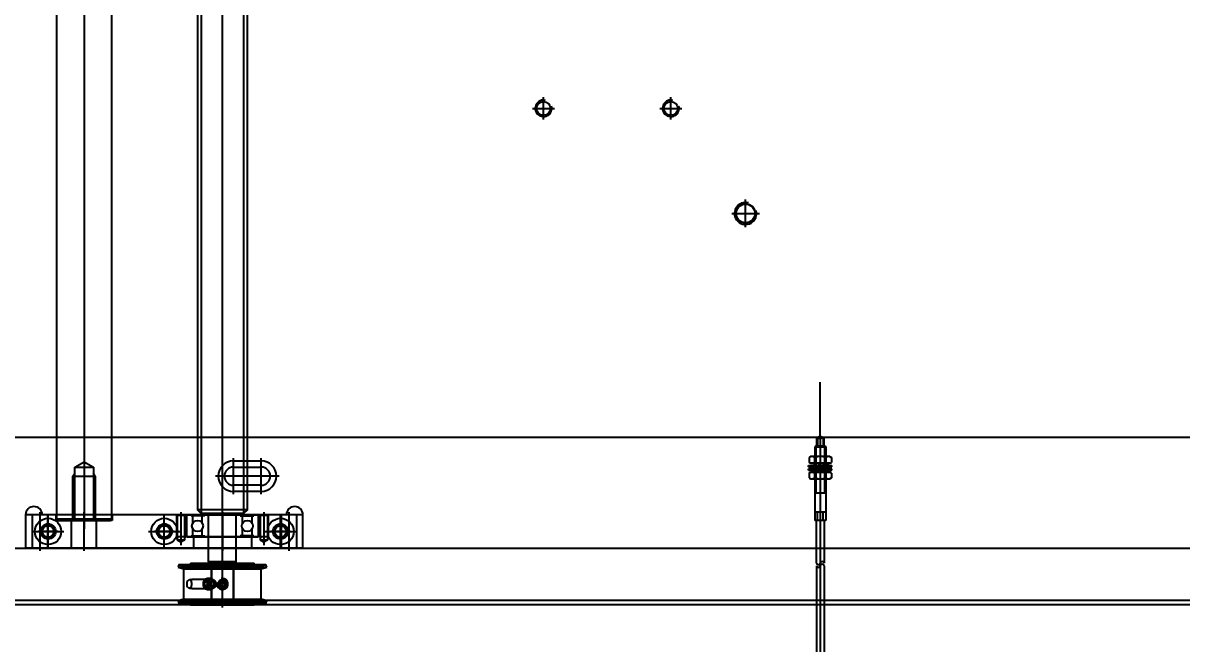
# Model space of a CAD drawing. Header units: inches. Extents: x 0 to 77285, y -118 to 40065.
# Drawn here: x 16241.6 to 16660.3, y 25359.9 to 25584.4 of the extents above; entities that cross this region are included whole.
import ezdxf

# ---------------------------------------------------------------- set-up
doc = ezdxf.new("R2010")
doc.units = ezdxf.units.IN
doc.header["$LTSCALE"] = 5
doc.header["$MEASUREMENT"] = 0
doc.layers.add('A', color=8, linetype='Continuous')
doc.styles.add('SCI', font='')
doc.styles.get('SCI').set_extended_font_data('Gulim')
doc.dimstyles.new('SCH', dxfattribs={"dimtxt": 2.5, "dimasz": 2, "dimexe": 1.25, "dimexo": 0.625, "dimtad": 1, "dimdec": 8, "dimtxsty": 'SCI', "dimcen": 2.5, "dimclrd": 4, "dimclre": 4, "dimclrt": 7, "dimadec": 8, "dimazin": 2, "dimtfac": 1, "dimtdec": 8, "dimtmove": 0, "dimatfit": 3, "dimfxl": 1, "dimarcsym": 0})

# ---------------------------------------------------------------- blocks, each defined once
blk = doc.blocks.new('A$Cc399747e')
for p, q in [((753.81, 842), (753.81, 956.48)), ((752.41, 888.44), (752.41, 926.48)), ((755.21, 888.44), (755.21, 926.48)), ((954.06, 902.02), (953.8, 901.05)), ((985.8, 901.05), (953.8, 901.05)), ((953.8, 901.05), (955.85, 900.5)), ((954.06, 902.02), (955.98, 901.5)), ((985.54, 902.02), (954.06, 902.02)), ((983.74, 900.5), (955.85, 900.5)), ((955.85, 900.5), (955.85, 889.5)), ((983.61, 901.5), (955.98, 901.5)), ((981.3, 902.5), (958.3, 902.5)), ((958.3, 902.5), (958.3, 902.02)), ((958.3, 902.02), (958.3, 901.5)), ((965.8, 902.5), (965.8, 887.5)), ((965.8, 901), (966.3, 901.5)), ((965.8, 887.5), (965.8, 901)), ((973.8, 901), (965.8, 901)), ((966.3, 901.5), (973.3, 901.5)), ((969.8, 903.25), (969.8, 886.75)), ((973.3, 901.5), (973.8, 901)), ((973.8, 887.5), (973.8, 902.5)), ((973.8, 901), (973.8, 887.5)), ((981.3, 902.02), (981.3, 902.5)), ((981.3, 901.5), (981.3, 902.02)), ((983.61, 901.5), (985.54, 902.02)), ((983.74, 900.5), (985.8, 901.05)), ((983.74, 900.5), (983.74, 889.5)), ((985.8, 901.05), (985.54, 902.02)), ((968.6, 896.09), (968.43, 895.87)), ((968.65, 896.15), (968.6, 896.09)), ((968.71, 896.2), (968.65, 896.15)), ((968.8, 896.27), (968.71, 896.2)), ((968.85, 896.32), (968.8, 896.27)), ((969.8, 896.15), (968.8, 895.58)), ((968.89, 896.34), (968.85, 896.32)), ((968.89, 896.34), (968.95, 896.38)), ((968.95, 896.38), (969.02, 896.42)), ((969.02, 896.42), (969.1, 896.46)), ((969.1, 896.46), (969.2, 896.51)), ((969.2, 896.51), (969.29, 896.54)), ((969.29, 896.54), (969.4, 896.57)), ((969.4, 896.57), (969.44, 896.58)), ((969.44, 896.58), (969.49, 896.59)), ((969.49, 896.59), (969.51, 896.59)), ((969.65, 896.61), (969.51, 896.59)), ((969.8, 896.62), (969.65, 896.61)), ((969.95, 896.61), (969.8, 896.62)), ((970.8, 895.58), (969.8, 896.15)), ((970.09, 896.59), (969.95, 896.61)), ((970.09, 896.59), (970.14, 896.58)), ((970.14, 896.58), (970.19, 896.57)), ((970.19, 896.57), (970.2, 896.57)), ((970.2, 896.57), (970.31, 896.54)), ((970.31, 896.54), (970.42, 896.5)), ((970.42, 896.5), (970.51, 896.46)), ((970.51, 896.46), (970.59, 896.41)), ((970.59, 896.41), (970.65, 896.38)), ((970.65, 896.38), (970.71, 896.34)), ((970.74, 896.32), (970.71, 896.34)), ((970.79, 896.28), (970.74, 896.32)), ((970.87, 896.21), (970.79, 896.28)), ((970.94, 896.15), (970.87, 896.21)), ((971, 896.09), (970.94, 896.15)), ((971.13, 895.93), (971, 896.09)), ((971.26, 895.69), (971.13, 895.93)), ((972.31, 895.74), (972.42, 895.96)), ((972.42, 895.96), (972.56, 896.16)), ((972.56, 896.16), (972.71, 896.33)), ((972.71, 896.33), (972.79, 896.41)), ((972.79, 896.41), (972.87, 896.47)), ((972.87, 896.47), (972.95, 896.53)), ((973.33, 896.63), (972.9, 896.02)), ((972.95, 896.53), (973.04, 896.57)), ((973.04, 896.57), (973.18, 896.61)), ((973.18, 896.61), (973.26, 896.62)), ((980.91, 896.62), (973.26, 896.62)), ((973.26, 896.62), (973.32, 896.62)), ((973.26, 896.62), (973.26, 896.62)), ((973.32, 896.62), (973.43, 896.58)), ((973.43, 896.58), (973.53, 896.5)), ((973.53, 896.5), (973.6, 896.38)), ((973.6, 896.38), (973.67, 896.23)), ((973.67, 896.23), (973.71, 896.05)), ((973.71, 896.05), (973.74, 895.82)), ((975.49, 897), (973.91, 897)), ((974.06, 895.58), (974.56, 896.15)), ((974.56, 896.15), (975.86, 896.15)), ((974.56, 896.15), (975.06, 895.58)), ((975.36, 895.58), (975.86, 896.15)), ((975.86, 896.15), (976.36, 895.58)), ((976.31, 896.28), (976.06, 896.63)), ((980.76, 896.59), (980.74, 896.58)), ((980.74, 896.58), (980.74, 896.58)), ((980.75, 896.57), (980.79, 896.54)), ((980.76, 896.59), (980.84, 896.61)), ((980.79, 896.54), (980.85, 896.5)), ((980.84, 896.61), (980.91, 896.62)), ((980.85, 896.5), (980.93, 896.46)), ((980.91, 896.62), (980.91, 896.62)), ((980.91, 896.62), (980.98, 896.61)), ((980.93, 896.46), (981.02, 896.41)), ((980.98, 896.61), (981.06, 896.59)), ((981.02, 896.41), (981.11, 896.38)), ((981.1, 896.58), (981.06, 896.59)), ((981.06, 896.59), (981.06, 896.59)), ((981.07, 895.69), (981.15, 895.93)), ((981.15, 896.57), (981.1, 896.58)), ((981.11, 896.38), (981.21, 896.34)), ((981.29, 896.54), (981.15, 896.57)), ((981.15, 895.93), (981.23, 896.09)), ((981.25, 896.32), (981.21, 896.34)), ((981.23, 896.09), (981.26, 896.15)), ((981.28, 896.28), (981.25, 896.32)), ((981.26, 896.15), (981.28, 896.21)), ((981.28, 896.25), (981.28, 896.28)), ((981.28, 896.21), (981.28, 896.25)), ((981.44, 896.51), (981.29, 896.54)), ((981.61, 896.46), (981.44, 896.51)), ((981.78, 896.42), (981.61, 896.46)), ((981.95, 896.38), (981.78, 896.42)), ((982.11, 896.34), (981.95, 896.38)), ((982.11, 896.34), (982.2, 896.32)), ((982.2, 896.32), (982.28, 896.27)), ((982.28, 896.27), (982.36, 896.2)), ((982.36, 896.2), (982.4, 896.15)), ((982.4, 896.15), (982.43, 896.09)), ((982.43, 896.09), (982.5, 895.87)), ((967.7, 895), (971.9, 895)), ((968.22, 895.37), (968.18, 895.1)), ((968.18, 895.1), (968.19, 894.83)), ((968.19, 894.83), (968.24, 894.56)), ((968.3, 895.63), (968.22, 895.37)), ((968.24, 894.56), (968.33, 894.31)), ((968.43, 895.87), (968.3, 895.63)), ((968.33, 894.31), (968.47, 894.07)), ((968.47, 894.07), (968.6, 893.91)), ((968.6, 893.91), (968.66, 893.85)), ((968.66, 893.85), (968.72, 893.79)), ((968.72, 893.79), (968.8, 893.72)), ((968.8, 894.42), (968.8, 895.58)), ((968.8, 894.42), (969.8, 893.85)), ((968.8, 893.72), (968.86, 893.68)), ((968.86, 893.68), (968.89, 893.66)), ((968.94, 893.62), (968.89, 893.66)), ((969, 893.59), (968.94, 893.62)), ((969.08, 893.54), (969, 893.59)), ((969.18, 893.5), (969.08, 893.54)), ((969.28, 893.46), (969.18, 893.5)), ((969.4, 893.43), (969.28, 893.46)), ((969.41, 893.43), (969.4, 893.43)), ((969.45, 893.42), (969.41, 893.43)), ((969.51, 893.41), (969.45, 893.42)), ((969.51, 893.41), (969.65, 893.39)), ((969.65, 893.39), (969.79, 893.38)), ((969.79, 893.38), (969.94, 893.39)), ((969.8, 893.85), (970.8, 894.42)), ((969.94, 893.39), (970.09, 893.41)), ((970.11, 893.41), (970.09, 893.41)), ((970.15, 893.42), (970.11, 893.41)), ((970.2, 893.43), (970.15, 893.42)), ((970.3, 893.46), (970.2, 893.43)), ((970.4, 893.49), (970.3, 893.46)), ((970.49, 893.54), (970.4, 893.49)), ((970.58, 893.58), (970.49, 893.54)), ((970.65, 893.62), (970.58, 893.58)), ((970.71, 893.66), (970.65, 893.62)), ((970.71, 893.66), (970.74, 893.68)), ((970.74, 893.68), (970.8, 893.73)), ((970.8, 894.42), (970.8, 895.58)), ((970.8, 893.73), (970.89, 893.8)), ((970.89, 893.8), (970.94, 893.85)), ((970.94, 893.85), (971, 893.91)), ((971, 893.91), (971.16, 894.13)), ((971.16, 894.13), (971.29, 894.37)), ((971.36, 895.44), (971.26, 895.69)), ((971.29, 894.37), (971.37, 894.63)), ((971.41, 895.17), (971.36, 895.44)), ((971.37, 894.63), (971.41, 894.9)), ((971.41, 894.9), (971.41, 895.17)), ((972.15, 895), (972.17, 895.26)), ((972.15, 894.93), (972.15, 895)), ((972.17, 894.79), (972.15, 894.93)), ((972.17, 895.26), (972.23, 895.51)), ((972.18, 894.7), (972.17, 894.79)), ((972.19, 894.65), (972.18, 894.7)), ((972.22, 894.51), (972.19, 894.65)), ((972.26, 894.39), (972.22, 894.51)), ((972.23, 895.51), (972.31, 895.74)), ((972.31, 894.26), (972.26, 894.39)), ((972.37, 894.14), (972.31, 894.26)), ((972.5, 893.92), (972.37, 894.14)), ((972.64, 893.74), (972.5, 893.92)), ((972.79, 893.59), (972.64, 893.74)), ((972.94, 893.48), (972.79, 893.59)), ((972.9, 893.98), (973.33, 893.37)), ((973.08, 893.41), (972.94, 893.48)), ((973.23, 893.38), (973.08, 893.41)), ((973.26, 893.38), (973.23, 893.38)), ((973.35, 893.39), (973.26, 893.38)), ((973.26, 893.38), (980.91, 893.38)), ((973.41, 893.41), (973.35, 893.39)), ((973.47, 893.45), (973.41, 893.41)), ((973.52, 893.49), (973.47, 893.45)), ((973.56, 893.55), (973.52, 893.49)), ((973.61, 893.62), (973.56, 893.55)), ((973.64, 893.69), (973.61, 893.62)), ((973.69, 893.87), (973.64, 893.69)), ((973.73, 894.07), (973.69, 893.87)), ((973.75, 894.29), (973.73, 894.07)), ((973.74, 895.82), (973.75, 895.7)), ((973.75, 895.7), (973.76, 895.57)), ((973.77, 894.52), (973.75, 894.29)), ((973.76, 895.57), (973.77, 895.44)), ((973.77, 895.44), (973.77, 895.3)), ((973.77, 895.3), (973.77, 895.03)), ((973.77, 895.03), (973.77, 894.9)), ((973.77, 894.9), (973.77, 894.76)), ((973.77, 894.76), (973.77, 894.52)), ((973.91, 893), (975.49, 893)), ((974.06, 894.42), (974.06, 895.58)), ((974.06, 895.58), (976.36, 895.58)), ((974.56, 893.85), (974.06, 894.42)), ((974.06, 894.42), (976.36, 894.42)), ((975.06, 894.42), (974.56, 893.85)), ((974.56, 893.85), (975.86, 893.85)), ((975.06, 895.58), (975.06, 894.42)), ((975.36, 894.42), (975.36, 895.58)), ((975.86, 893.85), (975.36, 894.42)), ((976.36, 894.42), (975.86, 893.85)), ((976.06, 893.37), (976.31, 893.72)), ((976.36, 894.42), (976.36, 895.58)), ((980.74, 893.42), (980.74, 893.42)), ((980.74, 893.42), (980.76, 893.41)), ((980.79, 893.46), (980.75, 893.43)), ((980.76, 893.41), (980.76, 893.41)), ((980.84, 893.39), (980.76, 893.41)), ((980.84, 893.49), (980.79, 893.46)), ((980.92, 893.54), (980.84, 893.49)), ((980.91, 893.38), (980.84, 893.39)), ((980.92, 893.38), (980.91, 893.38)), ((981, 893.58), (980.92, 893.54)), ((980.99, 893.39), (980.92, 893.38)), ((980.98, 894.9), (980.99, 895.17)), ((981.01, 894.63), (980.98, 894.9)), ((980.99, 895.17), (981.02, 895.44)), ((981.06, 893.41), (980.99, 893.39)), ((981.1, 893.62), (981, 893.58)), ((981.06, 894.37), (981.01, 894.63)), ((981.02, 895.44), (981.07, 895.69)), ((981.13, 894.13), (981.06, 894.37)), ((981.06, 893.41), (981.09, 893.42)), ((981.09, 893.42), (981.13, 893.43)), ((981.21, 893.66), (981.1, 893.62)), ((981.23, 893.91), (981.13, 894.13)), ((981.13, 893.43), (981.15, 893.43)), ((981.15, 893.43), (981.31, 893.46)), ((981.21, 893.66), (981.25, 893.68)), ((981.26, 893.85), (981.23, 893.91)), ((981.25, 893.68), (981.28, 893.73)), ((981.27, 893.8), (981.26, 893.85)), ((981.28, 893.75), (981.27, 893.8)), ((981.28, 893.73), (981.28, 893.75)), ((981.31, 893.46), (981.47, 893.5)), ((981.47, 893.5), (981.64, 893.54)), ((981.64, 893.54), (981.81, 893.59)), ((981.81, 893.59), (981.96, 893.62)), ((981.96, 893.62), (982.11, 893.66)), ((982.19, 893.68), (982.11, 893.66)), ((982.27, 893.72), (982.19, 893.68)), ((982.35, 893.79), (982.27, 893.72)), ((982.4, 893.85), (982.35, 893.79)), ((982.43, 893.91), (982.4, 893.85)), ((982.48, 894.07), (982.43, 893.91)), ((982.54, 894.31), (982.48, 894.07)), ((982.5, 895.87), (982.55, 895.63)), ((982.55, 894.34), (982.54, 894.31)), ((982.55, 895.63), (982.56, 895.57)), ((982.56, 894.43), (982.55, 894.34)), ((982.56, 895.57), (982.59, 895.37)), ((982.58, 894.56), (982.56, 894.43)), ((982.59, 894.7), (982.58, 894.56)), ((982.59, 895.37), (982.59, 895.31)), ((982.59, 895.31), (982.6, 895.1)), ((982.6, 894.83), (982.59, 894.7)), ((982.6, 895.1), (982.6, 894.83)), ((955.85, 889.5), (953.8, 888.95)), ((985.8, 888.95), (953.8, 888.95)), ((953.8, 888.95), (954.06, 887.98)), ((955.98, 888.5), (954.06, 887.98)), ((985.54, 887.98), (954.06, 887.98)), ((983.74, 889.5), (955.85, 889.5)), ((983.61, 888.5), (955.98, 888.5)), ((958.3, 888.5), (958.3, 887.98)), ((958.3, 887.98), (958.3, 887.5)), ((981.3, 887.98), (981.3, 888.5)), ((981.3, 887.5), (981.3, 887.98)), ((985.54, 887.98), (983.61, 888.5)), ((985.8, 888.95), (983.74, 889.5)), ((985.54, 887.98), (985.8, 888.95)), ((752.41, 872), (752.41, 887.46)), ((755.21, 887.46), (755.21, 872)), ((981.3, 887.5), (958.3, 887.5)), ((964.8, 887), (965.3, 887.5)), ((964.8, 887), (974.8, 887)), ((964.8, 887), (964.8, 869.5)), ((965.3, 887.5), (974.3, 887.5)), ((973.8, 887.5), (965.8, 887.5)), ((974.3, 887.5), (974.8, 887)), ((974.8, 887), (974.8, 869.5)), ((1447.8, 882), (400.8, 882)), ((940.7, 882), (940.7, 870)), ((940.8, 882), (940.8, 870)), ((940.8, 882), (1040.8, 882)), ((940.8, 882), (940.8, 870)), ((940.8, 882), (1040.8, 882)), ((943.05, 870), (943.05, 882)), ((945.8, 869), (945.8, 883)), ((948.55, 870), (948.55, 882)), ((948.8, 881.75), (948.8, 870.25)), ((948.8, 879.5), (948.8, 872.5)), ((948.8, 879.5), (948.8, 872.5)), ((953.55, 879.2), (954.8, 879.92)), ((953.55, 870.25), (953.55, 879.2)), ((953.55, 879.2), (956.05, 879.2)), ((954.8, 869), (954.8, 880.92)), ((954.8, 879.92), (956.05, 879.2)), ((956.05, 879.2), (956.05, 870.25)), ((959.3, 878), (959.3, 882)), ((969.8, 869), (969.8, 883)), ((980.3, 878), (980.3, 882)), ((983.55, 879.2), (984.8, 879.92)), ((983.55, 870.25), (983.55, 879.2)), ((983.55, 879.2), (986.05, 879.2)), ((984.8, 869), (984.8, 880.92)), ((984.8, 879.92), (986.05, 879.2)), ((986.05, 879.2), (986.05, 870.25)), ((990.8, 881.75), (990.8, 870.25)), ((990.8, 879.5), (990.8, 872.5)), ((990.8, 879.5), (990.8, 872.5)), ((1015.3, 882), (1015.3, 872)), ((1019.8, 883), (1019.8, 869)), ((1024.3, 882), (1024.3, 872)), ((1032.8, 881.75), (1032.8, 870.25)), ((1032.8, 879.5), (1032.8, 872.5)), ((1032.8, 879.5), (1032.8, 872.5)), ((1033.05, 870), (1033.05, 882)), ((1035.8, 869), (1035.8, 883)), ((1038.55, 870), (1038.55, 882)), ((1040.8, 882), (1040.8, 870)), ((1040.8, 882), (1040.8, 870)), ((1040.9, 870), (1040.9, 882)), ((954.55, 876), (943.05, 876)), ((952.3, 876), (945.3, 876)), ((945.3, 876), (952.3, 876)), ((953.3, 878), (953.55, 878.43)), ((953.3, 870), (953.3, 878)), ((953.3, 878), (956.3, 878)), ((956.3, 878), (956.05, 878.43)), ((956.3, 878), (956.3, 870)), ((956.8, 870), (956.8, 878)), ((956.8, 878), (982.8, 878)), ((956.8, 877.7), (956.8, 870.3)), ((982.5, 878), (957.1, 878)), ((958.5, 878), (958.5, 877.63)), ((958.5, 877.91), (958.5, 877.63)), ((958.5, 877.91), (963.4, 877.91)), ((958.5, 877.63), (963.4, 877.63)), ((959.07, 877.63), (959.07, 875.01)), ((962.51, 877.63), (962.51, 875.03)), ((963.4, 878), (963.4, 877.63)), ((963.4, 877.91), (963.4, 877.63)), ((964.8, 877.7), (964.8, 870.3)), ((969.8, 879), (969.8, 869)), ((974.8, 877.7), (974.8, 870.3)), ((976.2, 878), (976.2, 877.63)), ((976.2, 877.91), (976.2, 877.63)), ((981.1, 877.91), (976.2, 877.91)), ((981.1, 877.63), (976.2, 877.63)), ((977.08, 877.63), (977.08, 875.03)), ((980.52, 877.63), (980.52, 875.01)), ((981.1, 878), (981.1, 877.63)), ((981.1, 877.91), (981.1, 877.63)), ((982.8, 870), (982.8, 878)), ((982.8, 877.7), (982.8, 870.3)), ((983.3, 878), (983.55, 878.43)), ((983.3, 870), (983.3, 878)), ((983.3, 878), (986.3, 878)), ((996.55, 876), (985.05, 876)), ((986.3, 878), (986.05, 878.43)), ((986.3, 878), (986.3, 870)), ((994.3, 876), (987.3, 876)), ((987.3, 876), (994.3, 876)), ((1019.8, 137), (1019.8, 875)), ((1038.55, 876), (1027.05, 876)), ((1036.3, 876), (1029.3, 876)), ((1029.3, 876), (1036.3, 876)), ((751.81, 872), (755.81, 872)), ((751.81, 845.4), (751.81, 872)), ((752.81, 869), (752.81, 872)), ((754.81, 872), (754.81, 869)), ((755.81, 845.4), (755.81, 872)), ((959.07, 872.99), (959.07, 870.37)), ((962.51, 872.97), (962.51, 870.37)), ((977.08, 872.97), (977.08, 870.37)), ((980.52, 872.99), (980.52, 870.37)), ((1009.7, 870), (1009.7, 872)), ((1009.7, 872), (1029.9, 872)), ((1010.3, 872), (1009.8, 871.5)), ((1009.8, 871.5), (1029.8, 871.5)), ((1009.8, 871.5), (1009.8, 140.5)), ((1029.3, 872), (1010.3, 872)), ((1016.42, 871.38), (1015.8, 872)), ((1015.8, 856), (1015.8, 872)), ((1023.17, 871.38), (1016.42, 871.38)), ((1016.42, 852.8), (1016.42, 871.38)), ((1023.8, 872), (1023.17, 871.38)), ((1023.17, 871.38), (1023.17, 852.8)), ((1023.8, 872), (1023.8, 856)), ((1029.8, 871.5), (1029.3, 872)), ((1029.8, 140.5), (1029.8, 871.5)), ((1029.9, 872), (1029.9, 870)), ((751.81, 869), (755.81, 869)), ((940.8, 870), (1040.8, 870)), ((940.8, 870), (1040.8, 870)), ((946.7, 870), (1034.9, 870)), ((953.3, 870), (953.55, 870.25)), ((953.55, 870.25), (956.05, 870.25)), ((956.05, 870.25), (956.3, 870)), ((982.5, 870), (957.1, 870)), ((958.5, 870.37), (958.5, 870.09)), ((963.4, 870.37), (958.5, 870.37)), ((958.5, 870.37), (958.5, 870)), ((963.4, 870.09), (958.5, 870.09)), ((960.8, 868.15), (962.15, 869.5)), ((960.8, 868.15), (960.8, 148.85)), ((960.8, 868.15), (978.8, 868.15)), ((962.15, 147.5), (962.15, 869.5)), ((962.15, 869.5), (977.44, 869.5)), ((963.4, 870.37), (963.4, 870)), ((963.4, 870.37), (963.4, 870.09)), ((976.2, 870.37), (976.2, 870)), ((976.2, 870.37), (976.2, 870.09)), ((976.2, 870.37), (981.1, 870.37)), ((976.2, 870.09), (981.1, 870.09)), ((977.44, 147.5), (977.44, 869.5)), ((977.44, 869.5), (978.8, 868.15)), ((978.8, 148.85), (978.8, 868.15)), ((981.1, 870.37), (981.1, 870.09)), ((981.1, 870.37), (981.1, 870)), ((983.3, 870), (983.55, 870.25)), ((983.55, 870.25), (986.05, 870.25)), ((986.05, 870.25), (986.3, 870)), ((955.8, 862.5), (955.8, 849.5)), ((960.8, 862.5), (960.8, 849.5)), ((965.8, 862.5), (965.8, 849.5)), ((755.81, 862), (751.81, 862)), ((752.21, 845), (752.21, 862)), ((755.41, 845), (755.41, 862)), ((955.8, 861.5), (965.8, 861.5)), ((955.8, 859.3), (965.8, 859.3)), ((749.77, 856.66), (750.31, 856.98)), ((749.77, 854.89), (749.77, 856.66)), ((749.77, 854.89), (750.31, 854.58)), ((757.31, 856.98), (750.31, 856.98)), ((757.31, 854.58), (750.31, 854.58)), ((751.87, 854.45), (750.65, 852.7)), ((751.79, 854.58), (751.79, 856.66)), ((753.57, 854.45), (752.35, 852.7)), ((755.27, 854.45), (754.05, 852.7)), ((756.97, 854.45), (755.75, 852.7)), ((755.83, 854.58), (755.83, 856.66)), ((757.85, 856.66), (757.31, 856.98)), ((757.85, 854.89), (757.31, 854.58)), ((757.85, 854.89), (757.85, 856.66)), ((949.3, 856), (972.3, 856)), ((1015.8, 856), (1016.42, 854.92)), ((1023.8, 856), (1015.8, 856)), ((1023.8, 856), (1023.17, 854.92)), ((758.06, 853.8), (749.56, 853.8)), ((749.56, 853.8), (749.56, 853.35)), ((758.06, 853.35), (749.56, 853.35)), ((758.06, 852.58), (749.56, 852.58)), ((749.56, 852.58), (749.56, 852.13)), ((758.06, 852.13), (749.56, 852.13)), ((750.31, 851.35), (749.77, 851.04)), ((749.77, 849.26), (749.77, 851.04)), ((750.31, 851.35), (757.31, 851.35)), ((751.87, 853.22), (750.65, 851.48)), ((751.79, 849.26), (751.79, 851.35)), ((753.57, 853.22), (752.35, 851.48)), ((755.27, 853.22), (754.07, 851.5)), ((756.97, 853.22), (755.76, 851.5)), ((755.83, 849.26), (755.83, 851.35)), ((757.31, 851.35), (757.85, 851.04)), ((757.85, 849.26), (757.85, 851.04)), ((758.06, 853.8), (758.06, 853.35)), ((758.06, 852.58), (758.06, 852.13)), ((965.8, 852.7), (955.8, 852.7)), ((965.8, 850.5), (955.8, 850.5)), ((1019.8, 850.85), (1016.42, 852.8)), ((1023.17, 852.8), (1016.42, 852.8)), ((1023.17, 852.8), (1019.8, 850.85)), ((750.31, 848.95), (749.77, 849.26)), ((750.31, 848.95), (757.31, 848.95)), ((757.31, 848.95), (757.85, 849.26)), ((405.8, 842), (1442.8, 842)), ((755.81, 845.4), (751.81, 845.4)), ((752.21, 845), (751.81, 845.4)), ((755.41, 845), (752.21, 845)), ((752.51, 842.2), (752.51, 845)), ((755.11, 842.2), (752.51, 842.2)), ((752.51, 842.2), (752.71, 842)), ((754.91, 842), (752.71, 842)), ((752.77, 842), (752.77, 845)), ((753.81, 842), (753.81, 822)), ((754.85, 842), (754.85, 845)), ((755.11, 842.2), (754.91, 842)), ((755.11, 842.2), (755.11, 845)), ((755.41, 845), (755.81, 845.4))]:
    blk.add_line(p, q)
at = {"ltscale": 5}
for p, q in [((258.29, 902.6), (1573.29, 902.6)), ((258.29, 901), (1573.29, 901)), ((780.79, 766), (780.79, 756)), ((785.79, 761), (775.79, 761)), ((807.79, 727), (807.79, 719)), ((853.79, 727), (853.79, 719)), ((811.79, 723), (803.79, 723)), ((857.79, 723), (849.79, 723))]:
    blk.add_line(p, q, dxfattribs=at)
at = {"ltscale": 3}
blk.add_line((969.8, 903.5), (969.8, 95.5), dxfattribs=at)
for centre, radius in [((969.8, 895), 1.25), ((969.8, 895), 1), ((948.8, 876), 4.75), ((990.8, 876), 4.75), ((1032.8, 876), 4.75), ((948.8, 876), 2.75), ((948.8, 876), 2.16), ((948.8, 876), 2.1), ((948.8, 876), 2.1), ((960.8, 874), 2), ((978.8, 874), 2), ((990.8, 876), 2.75), ((990.8, 876), 2.16), ((990.8, 876), 2.1), ((990.8, 876), 2.1), ((1032.8, 876), 2.75), ((1032.8, 876), 2.16), ((1032.8, 876), 2.1), ((1032.8, 876), 2.1), ((753.81, 842), 0.5)]:
    blk.add_circle(centre, radius)
at = {"ltscale": 5}
for centre, radius in [((780.79, 761), 3.48), ((780.79, 761), 3.38), ((807.79, 723), 2.5), ((853.79, 723), 2.5)]:
    blk.add_circle(centre, radius, dxfattribs=at)
for centre, radius, start, end in [((969.8, 895), 2, 345, 285), ((969.8, 895), 1.57, 345, 285), ((753.11, 888.58), 0.714, 191.3805, 348.6195), ((754.51, 888.29), 0.714, 11.3805, 168.6195), ((754.51, 887.32), 0.714, 11.3805, 168.6195), ((753.11, 887.6), 0.714, 191.3805, 348.6195), ((948.8, 876), 2.5, 255, 195), ((948.8, 876), 2.5, 345, 285), ((957.1, 877.7), 0.3, 90, 180), ((964.5, 877.7), 0.3, 0, 90), ((975.1, 877.7), 0.3, 90, 180), ((982.5, 877.7), 0.3, 0, 90), ((990.8, 876), 2.5, 255, 195), ((990.8, 876), 2.5, 345, 285), ((1032.8, 876), 2.5, 255, 195), ((1032.8, 876), 2.5, 345, 285), ((943.7, 870), 3, 180, 0), ((957.1, 870.3), 0.3, 180, 270), ((964.5, 870.3), 0.3, 270, 0), ((975.1, 870.3), 0.3, 180, 270), ((982.5, 870.3), 0.3, 270, 0), ((1037.9, 870), 3, 180, 0), ((955.8, 856), 5.5, 90, 270), ((955.8, 856), 3.3, 90, 270), ((965.8, 856), 5.5, 270, 90), ((965.8, 856), 3.3, 270, 90), ((750.78, 855.19), 1.79, 55.6165, 115.6171), ((750.78, 856.36), 1.79, 244.3829, 304.3835), ((753.81, 850.29), 6.69, 72.4128, 107.587), ((753.81, 861.26), 6.69, 252.413, 287.5872), ((756.84, 855.19), 1.79, 64.3831, 124.3833), ((756.84, 856.36), 1.79, 235.6167, 295.6169), ((750.78, 849.56), 1.79, 55.6156, 115.6184), ((753.81, 844.66), 6.69, 72.412, 107.5881), ((756.84, 849.56), 1.79, 64.3821, 124.3845), ((750.78, 850.74), 1.79, 244.3816, 304.3844), ((753.81, 855.64), 6.69, 252.4119, 287.588), ((756.84, 850.74), 1.79, 235.6155, 295.6179)]:
    blk.add_arc(centre, radius, start, end)
for centre, radius in [((780.79, 761), 4), ((807.79, 723), 3), ((853.79, 723), 3)]:
    blk.add_arc(centre, radius, 255, 195, dxfattribs=at)
for centre, major_axis in [((973.26, 895), (0, 1.25)), ((973.91, 895), (0, 2)), ((974.56, 895), (0, 1)), ((975.49, 895), (0, 2)), ((975.86, 895), (0, 1.57))]:
    blk.add_ellipse(centre, major_axis=major_axis, ratio=0.5)
blk = doc.blocks.new('*D366')
at = {"color": 4, "lineweight": -2, "transparency": 16777216}
for p, q in [((12554.65, 23925.55), (12554.65, 28076.14)), ((17979.65, 23925.05), (17979.65, 28076.14)), ((12714.65, 27976.14), (17819.65, 27976.14))]:
    blk.add_line(p, q, dxfattribs=at)
at = {"color": 4, "transparency": 16777216}
for points in [[(12714.65, 28002.81), (12714.65, 27949.48), (12554.65, 27976.14)], [(17819.65, 28002.81), (17819.65, 27949.48), (17979.65, 27976.14)]]:
    blk.add_solid(points, dxfattribs=at)
at = {"layer": 'Defpoints', "color": 0, "transparency": 16777216}
for p in [(17979.65, 27976.14), (12554.65, 23875.55), (17979.65, 23875.05)]:
    blk.add_point(p, dxfattribs=at)
at = {"color": 7, "transparency": 16777216, "insert": (15267.15, 28128.81), "char_height": 200, "attachment_point": 5, "style": 'SCI'}
blk.add_mtext('5425', dxfattribs=at)
blk = doc.blocks.new('*D367')
at = {"color": 4, "lineweight": -2, "transparency": 16777216}
for p, q in [((12554.65, 23925.55), (12554.65, 29140.68)), ((21064.65, 23433.05), (21064.65, 29140.68)), ((12714.65, 29040.68), (20904.65, 29040.68))]:
    blk.add_line(p, q, dxfattribs=at)
at = {"color": 4, "transparency": 16777216}
for points in [[(12714.65, 29067.34), (12714.65, 29014.01), (12554.65, 29040.68)], [(20904.65, 29067.34), (20904.65, 29014.01), (21064.65, 29040.68)]]:
    blk.add_solid(points, dxfattribs=at)
at = {"layer": 'Defpoints', "color": 0, "transparency": 16777216}
for p in [(21064.65, 29040.68), (12554.65, 23875.55), (21064.65, 23383.05)]:
    blk.add_point(p, dxfattribs=at)
at = {"color": 7, "transparency": 16777216, "insert": (16809.65, 29193.47), "char_height": 200, "attachment_point": 5, "style": 'SCI'}
blk.add_mtext('8510', dxfattribs=at)
blk = doc.blocks.new('*D374')
at = {"color": 4, "lineweight": -2, "transparency": 16777216}
for p, q in [((12554.65, 23925.55), (12554.65, 30215.88)), ((37924.65, 23433.05), (37924.65, 30215.88)), ((12714.65, 30115.88), (37764.65, 30115.88))]:
    blk.add_line(p, q, dxfattribs=at)
at = {"color": 4, "transparency": 16777216}
for points in [[(12714.65, 30142.54), (12714.65, 30089.21), (12554.65, 30115.88)], [(37764.65, 30142.54), (37764.65, 30089.21), (37924.65, 30115.88)]]:
    blk.add_solid(points, dxfattribs=at)
at = {"layer": 'Defpoints', "color": 0, "transparency": 16777216}
for p in [(37924.65, 30115.88), (12554.65, 23875.55), (37924.65, 23383.05)]:
    blk.add_point(p, dxfattribs=at)
at = {"color": 7, "transparency": 16777216, "insert": (25239.65, 30268.54), "char_height": 200, "attachment_point": 5, "style": 'SCI'}
blk.add_mtext('25370', dxfattribs=at)

msp = doc.modelspace()

# ---------------------------------------------------------------- block references
at = {"layer": 'A', "rotation": 180}
msp.add_blockref('A$Cc399747e', (17283.44187244, 26276.55060516), dxfattribs=at)

# ---------------------------------------------------------------- dimensions: what is measured, and where the dimension line sits
for base, p2, picture, middle in [((37924.649780898, 30115.8761734788), (37924.649780898, 23383.0504762948), '*D374', (25239.649780898, 30268.5392893244)), ((21064.649780898, 29040.6754827387), (21064.649780898, 23383.0504762948), '*D367', (16809.649780898, 29193.4717543765)), ((17979.649780898, 27976.1433020648), (17979.649780898, 23875.0504762948), '*D366', (15267.149780898, 28128.8064179103))]:
    dim = msp.add_linear_dim(base=base, p1=(12554.649780898, 23875.5504762968), p2=p2, dimstyle='SCH', override={"dimscale": 80})
    dim.commit()
    dim.dimension.update_dxf_attribs({"geometry": picture, "text_midpoint": middle})

doc.saveas('drawing.dxf')
